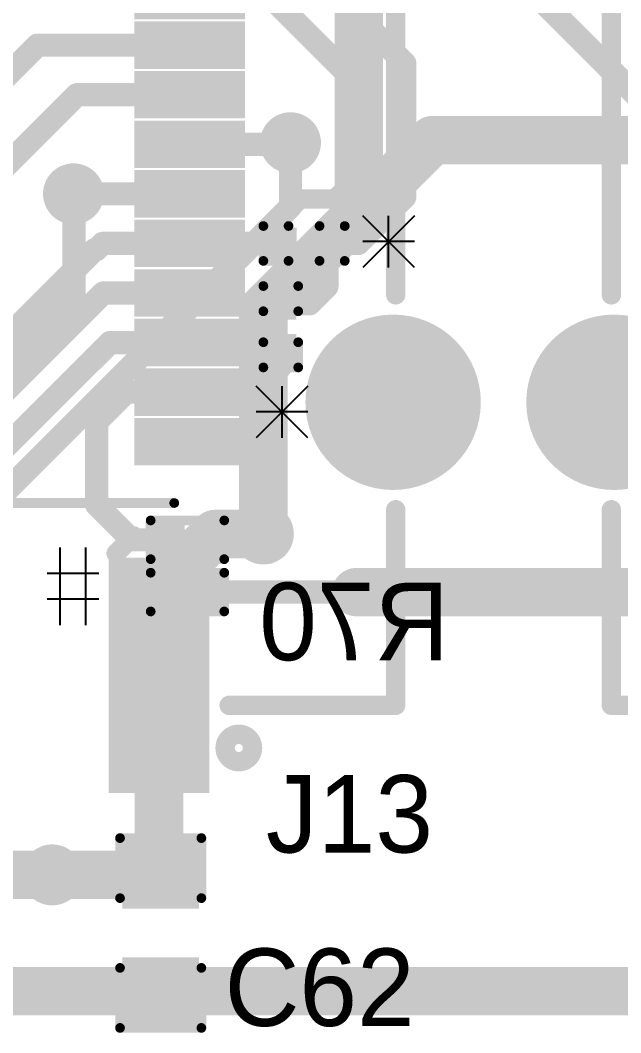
# Model space of a CAD drawing. Header units: millimetres. Extents: x 0.85 to 4.91, y 0.77 to 5.15.
# Drawn here: x 3.044 to 3.355, y 4.27 to 4.793 of the extents above; entities that cross this region are included whole.
import ezdxf

# ---------------------------------------------------------------- set-up
doc = ezdxf.new("R2010")
doc.units = ezdxf.units.MM
doc.header["$MEASUREMENT"] = 0
for name, color, linetype in [('BottomLayer', 5, 'Continuous'), ('BottomOverlay', 54, 'Continuous'), ('BottomPaste', 16, 'Continuous'), ('BottomSolder', 6, 'Continuous'), ('MultiLayer', 9, 'Continuous'), ('PadHoleLayer', 156, 'Continuous'), ('TopLayer', 1, 'Continuous'), ('TopOverlay', 2, 'Continuous'), ('TopPaste', 8, 'Continuous'), ('TopSolder', 216, 'Continuous'), ('ViaHoleLayer', 16, 'Continuous')]:
    doc.layers.add(name, color=color, linetype=linetype)

# ---------------------------------------------------------------- blocks, each defined once
blk = doc.blocks.new('87583_2010BLF_128')
at = {"layer": 'BottomSolder'}
blk.add_solid([(0.26266, -0.06647), (0.25466, -0.06647), (0.26266, -0.07447), (0.25466, -0.07447)], dxfattribs=at)
at = {"layer": 'PadHoleLayer', "const_width": 0.04528}
blk.add_lwpolyline([(0.23602, -0.07047, 1), (0.2813, -0.07047, 1)], format="xyb", close=True, dxfattribs=at)
at = {"layer": 'TopOverlay', "const_width": 0.01}
for points in [[(0.26, 0.086), (0.174, 0.086)], [(0.26, 0.086), (0.26, -0.015)], [(0.26, -0.12594), (0.26, -0.453)]]:
    blk.add_lwpolyline(points, dxfattribs=at)
at = {"layer": 'TopOverlay', "const_width": 0.005}
for points in [[(0.2575, 0.086, 1), (0.2625, 0.086, 1)], [(0.2575, 0.086, 1), (0.2625, 0.086, 1)], [(0.2575, -0.015, 1), (0.2625, -0.015, 1)], [(0.2575, -0.12594, 1), (0.2625, -0.12594, 1)]]:
    blk.add_lwpolyline(points, format="xyb", close=True, dxfattribs=at)
at = {"layer": 'TopSolder'}
blk.add_solid([(0.26266, -0.06647), (0.25466, -0.06647), (0.26266, -0.07447), (0.25466, -0.07447)], dxfattribs=at)
blk = doc.blocks.new('C__0603_129')
at = {"layer": 'TopLayer'}
for points in [[(-0.045, 0.0175), (-0.045, -0.0175), (-0.015, 0.0175), (-0.015, -0.0175)], [(0.015, 0.0175), (0.015, -0.0175), (0.045, 0.0175), (0.045, -0.0175)]]:
    blk.add_solid(points, dxfattribs=at)
at = {"layer": 'TopOverlay', "const_width": 0.005}
for points in [[(-0.049, -0.021), (-0.049, 0.021)], [(-0.018, 0.021), (-0.049, 0.021)], [(0.049, 0.021), (0.018, 0.021)], [(0.049, -0.021), (0.049, 0.021)], [(-0.018, -0.021), (-0.049, -0.021)], [(0.049, -0.021), (0.018, -0.021)]]:
    blk.add_lwpolyline(points, dxfattribs=at)
at = {"layer": 'TopOverlay', "const_width": 0.0025}
for points in [[(-0.05025, 0.021, 1), (-0.04775, 0.021, 1)], [(-0.05025, 0.021, 1), (-0.04775, 0.021, 1)], [(-0.01925, 0.021, 1), (-0.01675, 0.021, 1)], [(0.01675, 0.021, 1), (0.01925, 0.021, 1)], [(0.04775, 0.021, 1), (0.05025, 0.021, 1)], [(0.04775, 0.021, 1), (0.05025, 0.021, 1)], [(-0.05025, -0.021, 1), (-0.04775, -0.021, 1)], [(-0.05025, -0.021, 1), (-0.04775, -0.021, 1)], [(-0.01925, -0.021, 1), (-0.01675, -0.021, 1)], [(0.01675, -0.021, 1), (0.01925, -0.021, 1)], [(0.04775, -0.021, 1), (0.05025, -0.021, 1)], [(0.04775, -0.021, 1), (0.05025, -0.021, 1)]]:
    blk.add_lwpolyline(points, format="xyb", close=True, dxfattribs=at)
at = {"layer": 'TopPaste'}
for points in [[(-0.045, 0.0175), (-0.045, -0.0175), (-0.015, 0.0175), (-0.015, -0.0175)], [(0.015, 0.0175), (0.015, -0.0175), (0.045, 0.0175), (0.045, -0.0175)]]:
    blk.add_solid(points, dxfattribs=at)
at = {"layer": 'TopSolder'}
for points in [[(-0.04736, 0.01986), (-0.04736, -0.01986), (-0.01264, 0.01986), (-0.01264, -0.01986)], [(0.01264, 0.01986), (0.01264, -0.01986), (0.04736, 0.01986), (0.04736, -0.01986)]]:
    blk.add_solid(points, dxfattribs=at)
blk = doc.blocks.new('CAP_0201_B_131')
at = {"layer": 'BottomLayer'}
for points in [[(-0.01772, -0.00591), (-0.00591, -0.00591), (-0.01772, 0.00591), (-0.00591, 0.00591)], [(0.00591, -0.00591), (0.01772, -0.00591), (0.00591, 0.00591), (0.01772, 0.00591)]]:
    blk.add_solid(points, dxfattribs=at)
at = {"layer": 'BottomOverlay', "const_width": 0.005}
for points in [[(-0.021, 0.009), (-0.008, 0.009)], [(-0.021, 0.009), (-0.021, -0.009)], [(0.008, 0.009), (0.021, 0.009)], [(0.021, 0.009), (0.021, -0.009)], [(-0.021, -0.009), (-0.008, -0.009)], [(0.008, -0.009), (0.021, -0.009)]]:
    blk.add_lwpolyline(points, dxfattribs=at)
at = {"layer": 'BottomOverlay', "const_width": 0.0025}
for points in [[(-0.02225, 0.009, 1), (-0.01975, 0.009, 1)], [(-0.02225, 0.009, 1), (-0.01975, 0.009, 1)], [(-0.00925, 0.009, 1), (-0.00675, 0.009, 1)], [(0.00675, 0.009, 1), (0.00925, 0.009, 1)], [(0.01975, 0.009, 1), (0.02225, 0.009, 1)], [(0.01975, 0.009, 1), (0.02225, 0.009, 1)], [(-0.02225, -0.009, 1), (-0.01975, -0.009, 1)], [(-0.02225, -0.009, 1), (-0.01975, -0.009, 1)], [(-0.00925, -0.009, 1), (-0.00675, -0.009, 1)], [(0.00675, -0.009, 1), (0.00925, -0.009, 1)], [(0.01975, -0.009, 1), (0.02225, -0.009, 1)], [(0.01975, -0.009, 1), (0.02225, -0.009, 1)]]:
    blk.add_lwpolyline(points, format="xyb", close=True, dxfattribs=at)
at = {"layer": 'BottomPaste'}
for points in [[(-0.01772, -0.00591), (-0.00591, -0.00591), (-0.01772, 0.00591), (-0.00591, 0.00591)], [(0.00591, -0.00591), (0.01772, -0.00591), (0.00591, 0.00591), (0.01772, 0.00591)]]:
    blk.add_solid(points, dxfattribs=at)
at = {"layer": 'BottomSolder'}
for points in [[(-0.01988, -0.00807), (-0.00374, -0.00807), (-0.01988, 0.00807), (-0.00374, 0.00807)], [(0.00374, -0.00807), (0.01988, -0.00807), (0.00374, 0.00807), (0.01988, 0.00807)]]:
    blk.add_solid(points, dxfattribs=at)
blk = doc.blocks.new('SSOP_28_B_136')
at = {"layer": 'BottomLayer'}
for points in [[(-0.15354, 0.15807), (-0.10433, 0.15807), (-0.15354, 0.17461), (-0.10433, 0.17461)], [(0.10433, 0.15807), (0.15354, 0.15807), (0.10433, 0.17461), (0.15354, 0.17461)], [(-0.15354, 0.13248), (-0.10433, 0.13248), (-0.15354, 0.14902), (-0.10433, 0.14902)], [(0.10433, 0.13248), (0.15354, 0.13248), (0.10433, 0.14902), (0.15354, 0.14902)], [(-0.15354, 0.10689), (-0.10433, 0.10689), (-0.15354, 0.12343), (-0.10433, 0.12343)], [(0.10433, 0.10689), (0.15354, 0.10689), (0.10433, 0.12343), (0.15354, 0.12343)], [(-0.15354, 0.0813), (-0.10433, 0.0813), (-0.15354, 0.09783), (-0.10433, 0.09783)], [(0.10433, 0.0813), (0.15354, 0.0813), (0.10433, 0.09783), (0.15354, 0.09783)], [(-0.15354, 0.05571), (-0.10433, 0.05571), (-0.15354, 0.07224), (-0.10433, 0.07224)], [(0.10433, 0.05571), (0.15354, 0.05571), (0.10433, 0.07224), (0.15354, 0.07224)], [(-0.15354, 0.03012), (-0.10433, 0.03012), (-0.15354, 0.04665), (-0.10433, 0.04665)], [(0.10433, 0.03012), (0.15354, 0.03012), (0.10433, 0.04665), (0.15354, 0.04665)], [(-0.15354, 0.00453), (-0.10433, 0.00453), (-0.15354, 0.02106), (-0.10433, 0.02106)], [(0.10433, 0.00453), (0.15354, 0.00453), (0.10433, 0.02106), (0.15354, 0.02106)], [(-0.15354, -0.02106), (-0.10433, -0.02106), (-0.15354, -0.00453), (-0.10433, -0.00453)], [(0.10433, -0.02106), (0.15354, -0.02106), (0.10433, -0.00453), (0.15354, -0.00453)], [(-0.15354, -0.04665), (-0.10433, -0.04665), (-0.15354, -0.03012), (-0.10433, -0.03012)], [(0.10433, -0.04665), (0.15354, -0.04665), (0.10433, -0.03012), (0.15354, -0.03012)], [(-0.15354, -0.07224), (-0.10433, -0.07224), (-0.15354, -0.05571), (-0.10433, -0.05571)], [(0.10433, -0.07224), (0.15354, -0.07224), (0.10433, -0.05571), (0.15354, -0.05571)], [(-0.15354, -0.09783), (-0.10433, -0.09783), (-0.15354, -0.0813), (-0.10433, -0.0813)], [(0.10433, -0.09783), (0.15354, -0.09783), (0.10433, -0.0813), (0.15354, -0.0813)], [(-0.15354, -0.12343), (-0.10433, -0.12343), (-0.15354, -0.10689), (-0.10433, -0.10689)], [(0.10433, -0.12343), (0.15354, -0.12343), (0.10433, -0.10689), (0.15354, -0.10689)], [(-0.15354, -0.14902), (-0.10433, -0.14902), (-0.15354, -0.13248), (-0.10433, -0.13248)], [(0.10433, -0.14902), (0.15354, -0.14902), (0.10433, -0.13248), (0.15354, -0.13248)], [(-0.15354, -0.17461), (-0.10433, -0.17461), (-0.15354, -0.15807), (-0.10433, -0.15807)], [(0.10433, -0.17461), (0.15354, -0.17461), (0.10433, -0.15807), (0.15354, -0.15807)]]:
    blk.add_solid(points, dxfattribs=at)
at = {"layer": 'BottomOverlay', "const_width": 0.005}
for points in [[(0.12, 0.198), (-0.121, 0.198)], [(0.12, -0.198), (-0.121, -0.198)]]:
    blk.add_lwpolyline(points, dxfattribs=at)
at = {"layer": 'BottomOverlay'}
for points, const_width in [([(-0.12225, 0.198, 1), (-0.11975, 0.198, 1)], 0.0025), ([(0.11875, 0.198, 1), (0.12125, 0.198, 1)], 0.0025), ([(-0.147, -0.188, 1), (-0.151, -0.188, 1)], 0.01), ([(-0.1535, -0.188, 1), (-0.1485, -0.188, 1)], 0.005), ([(-0.1495, -0.188, 1), (-0.1445, -0.188, 1)], 0.005), ([(-0.12225, -0.198, 1), (-0.11975, -0.198, 1)], 0.0025), ([(0.11875, -0.198, 1), (0.12125, -0.198, 1)], 0.0025)]:
    blk.add_lwpolyline(points, format="xyb", close=True, dxfattribs=dict(at, const_width=const_width))
at = {"layer": 'BottomPaste'}
for points in [[(-0.15354, 0.15807), (-0.10433, 0.15807), (-0.15354, 0.17461), (-0.10433, 0.17461)], [(0.10433, 0.15807), (0.15354, 0.15807), (0.10433, 0.17461), (0.15354, 0.17461)], [(-0.15354, 0.13248), (-0.10433, 0.13248), (-0.15354, 0.14902), (-0.10433, 0.14902)], [(0.10433, 0.13248), (0.15354, 0.13248), (0.10433, 0.14902), (0.15354, 0.14902)], [(-0.15354, 0.10689), (-0.10433, 0.10689), (-0.15354, 0.12343), (-0.10433, 0.12343)], [(0.10433, 0.10689), (0.15354, 0.10689), (0.10433, 0.12343), (0.15354, 0.12343)], [(-0.15354, 0.0813), (-0.10433, 0.0813), (-0.15354, 0.09783), (-0.10433, 0.09783)], [(0.10433, 0.0813), (0.15354, 0.0813), (0.10433, 0.09783), (0.15354, 0.09783)], [(-0.15354, 0.05571), (-0.10433, 0.05571), (-0.15354, 0.07224), (-0.10433, 0.07224)], [(0.10433, 0.05571), (0.15354, 0.05571), (0.10433, 0.07224), (0.15354, 0.07224)], [(-0.15354, 0.03012), (-0.10433, 0.03012), (-0.15354, 0.04665), (-0.10433, 0.04665)], [(0.10433, 0.03012), (0.15354, 0.03012), (0.10433, 0.04665), (0.15354, 0.04665)], [(-0.15354, 0.00453), (-0.10433, 0.00453), (-0.15354, 0.02106), (-0.10433, 0.02106)], [(0.10433, 0.00453), (0.15354, 0.00453), (0.10433, 0.02106), (0.15354, 0.02106)], [(-0.15354, -0.02106), (-0.10433, -0.02106), (-0.15354, -0.00453), (-0.10433, -0.00453)], [(0.10433, -0.02106), (0.15354, -0.02106), (0.10433, -0.00453), (0.15354, -0.00453)], [(-0.15354, -0.04665), (-0.10433, -0.04665), (-0.15354, -0.03012), (-0.10433, -0.03012)], [(0.10433, -0.04665), (0.15354, -0.04665), (0.10433, -0.03012), (0.15354, -0.03012)], [(-0.15354, -0.07224), (-0.10433, -0.07224), (-0.15354, -0.05571), (-0.10433, -0.05571)], [(0.10433, -0.07224), (0.15354, -0.07224), (0.10433, -0.05571), (0.15354, -0.05571)], [(-0.15354, -0.09783), (-0.10433, -0.09783), (-0.15354, -0.0813), (-0.10433, -0.0813)], [(0.10433, -0.09783), (0.15354, -0.09783), (0.10433, -0.0813), (0.15354, -0.0813)], [(-0.15354, -0.12343), (-0.10433, -0.12343), (-0.15354, -0.10689), (-0.10433, -0.10689)], [(0.10433, -0.12343), (0.15354, -0.12343), (0.10433, -0.10689), (0.15354, -0.10689)], [(-0.15354, -0.14902), (-0.10433, -0.14902), (-0.15354, -0.13248), (-0.10433, -0.13248)], [(0.10433, -0.14902), (0.15354, -0.14902), (0.10433, -0.13248), (0.15354, -0.13248)], [(-0.15354, -0.17461), (-0.10433, -0.17461), (-0.15354, -0.15807), (-0.10433, -0.15807)], [(0.10433, -0.17461), (0.15354, -0.17461), (0.10433, -0.15807), (0.15354, -0.15807)]]:
    blk.add_solid(points, dxfattribs=at)
at = {"layer": 'BottomSolder'}
for points in [[(-0.15754, 0.15407), (-0.10033, 0.15407), (-0.15754, 0.17861), (-0.10033, 0.17861)], [(0.10033, 0.15407), (0.15754, 0.15407), (0.10033, 0.17861), (0.15754, 0.17861)], [(-0.15754, 0.12848), (-0.10033, 0.12848), (-0.15754, 0.15302), (-0.10033, 0.15302)], [(0.10033, 0.12848), (0.15754, 0.12848), (0.10033, 0.15302), (0.15754, 0.15302)], [(-0.15754, 0.10289), (-0.10033, 0.10289), (-0.15754, 0.12743), (-0.10033, 0.12743)], [(0.10033, 0.10289), (0.15754, 0.10289), (0.10033, 0.12743), (0.15754, 0.12743)], [(-0.15754, 0.0773), (-0.10033, 0.0773), (-0.15754, 0.10183), (-0.10033, 0.10183)], [(0.10033, 0.0773), (0.15754, 0.0773), (0.10033, 0.10183), (0.15754, 0.10183)], [(-0.15754, 0.05171), (-0.10033, 0.05171), (-0.15754, 0.07624), (-0.10033, 0.07624)], [(0.10033, 0.05171), (0.15754, 0.05171), (0.10033, 0.07624), (0.15754, 0.07624)], [(-0.15754, 0.02612), (-0.10033, 0.02612), (-0.15754, 0.05065), (-0.10033, 0.05065)], [(0.10033, 0.02612), (0.15754, 0.02612), (0.10033, 0.05065), (0.15754, 0.05065)], [(-0.15754, 0.00053), (-0.10033, 0.00053), (-0.15754, 0.02506), (-0.10033, 0.02506)], [(0.10033, 0.00053), (0.15754, 0.00053), (0.10033, 0.02506), (0.15754, 0.02506)], [(-0.15754, -0.02506), (-0.10033, -0.02506), (-0.15754, -0.00053), (-0.10033, -0.00053)], [(0.10033, -0.02506), (0.15754, -0.02506), (0.10033, -0.00053), (0.15754, -0.00053)], [(-0.15754, -0.05065), (-0.10033, -0.05065), (-0.15754, -0.02612), (-0.10033, -0.02612)], [(0.10033, -0.05065), (0.15754, -0.05065), (0.10033, -0.02612), (0.15754, -0.02612)], [(-0.15754, -0.07624), (-0.10033, -0.07624), (-0.15754, -0.05171), (-0.10033, -0.05171)], [(0.10033, -0.07624), (0.15754, -0.07624), (0.10033, -0.05171), (0.15754, -0.05171)], [(-0.15754, -0.10183), (-0.10033, -0.10183), (-0.15754, -0.0773), (-0.10033, -0.0773)], [(0.10033, -0.10183), (0.15754, -0.10183), (0.10033, -0.0773), (0.15754, -0.0773)], [(-0.15754, -0.12743), (-0.10033, -0.12743), (-0.15754, -0.10289), (-0.10033, -0.10289)], [(0.10033, -0.12743), (0.15754, -0.12743), (0.10033, -0.10289), (0.15754, -0.10289)], [(-0.15754, -0.15302), (-0.10033, -0.15302), (-0.15754, -0.12848), (-0.10033, -0.12848)], [(0.10033, -0.15302), (0.15754, -0.15302), (0.10033, -0.12848), (0.15754, -0.12848)], [(-0.15754, -0.17861), (-0.10033, -0.17861), (-0.15754, -0.15407), (-0.10033, -0.15407)], [(0.10033, -0.17861), (0.15754, -0.17861), (0.10033, -0.15407), (0.15754, -0.15407)]]:
    blk.add_solid(points, dxfattribs=at)
blk = doc.blocks.new('R___0201_B_162')
at = {"layer": 'BottomLayer'}
for points in [[(-0.01614, -0.00728), (-0.00551, -0.00728), (-0.01614, 0.00728), (-0.00551, 0.00728)], [(0.00551, -0.00728), (0.01614, -0.00728), (0.00551, 0.00728), (0.01614, 0.00728)]]:
    blk.add_solid(points, dxfattribs=at)
at = {"layer": 'BottomOverlay', "const_width": 0.005}
for points in [[(0.019, 0.01), (-0.019, 0.01)], [(-0.019, 0.01), (-0.019, -0.01)], [(0.019, 0.01), (0.019, -0.01)], [(0.019, -0.01), (-0.019, -0.01)]]:
    blk.add_lwpolyline(points, dxfattribs=at)
at = {"layer": 'BottomOverlay', "const_width": 0.0025}
for points in [[(-0.02025, 0.01, 1), (-0.01775, 0.01, 1)], [(-0.02025, 0.01, 1), (-0.01775, 0.01, 1)], [(0.01775, 0.01, 1), (0.02025, 0.01, 1)], [(0.01775, 0.01, 1), (0.02025, 0.01, 1)], [(-0.02025, -0.01, 1), (-0.01775, -0.01, 1)], [(-0.02025, -0.01, 1), (-0.01775, -0.01, 1)], [(0.01775, -0.01, 1), (0.02025, -0.01, 1)], [(0.01775, -0.01, 1), (0.02025, -0.01, 1)]]:
    blk.add_lwpolyline(points, format="xyb", close=True, dxfattribs=at)
at = {"layer": 'BottomPaste'}
for points in [[(-0.01614, -0.00728), (-0.00551, -0.00728), (-0.01614, 0.00728), (-0.00551, 0.00728)], [(0.00551, -0.00728), (0.01614, -0.00728), (0.00551, 0.00728), (0.01614, 0.00728)]]:
    blk.add_solid(points, dxfattribs=at)
at = {"layer": 'BottomSolder'}
for points in [[(-0.02014, -0.01128), (-0.00151, -0.01128), (-0.02014, 0.01128), (-0.00151, 0.01128)], [(0.00151, -0.01128), (0.02014, -0.01128), (0.00151, 0.01128), (0.02014, 0.01128)]]:
    blk.add_solid(points, dxfattribs=at)
blk = doc.blocks.new('R___0201_B_163')
at = {"layer": 'BottomLayer'}
for points in [[(-0.01614, -0.00728), (-0.00551, -0.00728), (-0.01614, 0.00728), (-0.00551, 0.00728)], [(0.00551, -0.00728), (0.01614, -0.00728), (0.00551, 0.00728), (0.01614, 0.00728)]]:
    blk.add_solid(points, dxfattribs=at)
at = {"layer": 'BottomOverlay', "const_width": 0.005}
for points in [[(0.019, 0.01), (-0.019, 0.01)], [(-0.019, 0.01), (-0.019, -0.01)], [(0.019, 0.01), (0.019, -0.01)], [(0.019, -0.01), (-0.019, -0.01)]]:
    blk.add_lwpolyline(points, dxfattribs=at)
at = {"layer": 'BottomOverlay', "const_width": 0.0025}
for points in [[(-0.02025, 0.01, 1), (-0.01775, 0.01, 1)], [(-0.02025, 0.01, 1), (-0.01775, 0.01, 1)], [(0.01775, 0.01, 1), (0.02025, 0.01, 1)], [(0.01775, 0.01, 1), (0.02025, 0.01, 1)], [(-0.02025, -0.01, 1), (-0.01775, -0.01, 1)], [(-0.02025, -0.01, 1), (-0.01775, -0.01, 1)], [(0.01775, -0.01, 1), (0.02025, -0.01, 1)], [(0.01775, -0.01, 1), (0.02025, -0.01, 1)]]:
    blk.add_lwpolyline(points, format="xyb", close=True, dxfattribs=at)
at = {"layer": 'BottomPaste'}
for points in [[(-0.01614, -0.00728), (-0.00551, -0.00728), (-0.01614, 0.00728), (-0.00551, 0.00728)], [(0.00551, -0.00728), (0.01614, -0.00728), (0.00551, 0.00728), (0.01614, 0.00728)]]:
    blk.add_solid(points, dxfattribs=at)
at = {"layer": 'BottomSolder'}
for points in [[(-0.02014, -0.01128), (-0.00151, -0.01128), (-0.02014, 0.01128), (-0.00151, 0.01128)], [(0.00151, -0.01128), (0.02014, -0.01128), (0.00151, 0.01128), (0.02014, 0.01128)]]:
    blk.add_solid(points, dxfattribs=at)
blk = doc.blocks.new('87583_2010BLF_204')
at = {"layer": 'BottomSolder'}
blk.add_solid([(-0.26266, -0.07447), (-0.25466, -0.07447), (-0.26266, -0.06647), (-0.25466, -0.06647)], dxfattribs=at)
at = {"layer": 'PadHoleLayer', "const_width": 0.04528}
blk.add_lwpolyline([(-0.2813, -0.07047, 1), (-0.23602, -0.07047, 1)], format="xyb", close=True, dxfattribs=at)
at = {"layer": 'TopLayer'}
blk.add_solid([(-0.15984, 0.01378), (-0.11575, 0.01378), (-0.15984, 0.12717), (-0.11575, 0.12717)], dxfattribs=at)
at = {"layer": 'TopOverlay'}
for points, const_width in [([(-0.17193, 0.108, 1), (-0.18607, 0.108, 1)], 0.01), ([(-0.18857, 0.108, 1), (-0.18357, 0.108, 1)], 0.005), ([(-0.17443, 0.108, 1), (-0.16943, 0.108, 1)], 0.005), ([(-0.2625, 0.086, 1), (-0.2575, 0.086, 1)], 0.005), ([(-0.2625, 0.086, 1), (-0.2575, 0.086, 1)], 0.005), ([(-0.1765, 0.086, 1), (-0.1715, 0.086, 1)], 0.005), ([(-0.2625, -0.015, 1), (-0.2575, -0.015, 1)], 0.005), ([(-0.2625, -0.12594, 1), (-0.2575, -0.12594, 1)], 0.005)]:
    blk.add_lwpolyline(points, format="xyb", close=True, dxfattribs=dict(at, const_width=const_width))
at = {"layer": 'TopOverlay', "const_width": 0.01}
for points in [[(-0.174, 0.086), (-0.26, 0.086)], [(-0.26, 0.086), (-0.26, -0.015)], [(-0.26, -0.12594), (-0.26, -0.453)]]:
    blk.add_lwpolyline(points, dxfattribs=at)
at = {"layer": 'TopPaste'}
blk.add_solid([(-0.15984, 0.01378), (-0.11575, 0.01378), (-0.15984, 0.12717), (-0.11575, 0.12717)], dxfattribs=at)
at = {"layer": 'TopSolder'}
for points in [[(-0.16384, 0.00978), (-0.11175, 0.00978), (-0.16384, 0.13117), (-0.11175, 0.13117)], [(-0.26266, -0.07447), (-0.25466, -0.07447), (-0.26266, -0.06647), (-0.25466, -0.06647)]]:
    blk.add_solid(points, dxfattribs=at)
blk = doc.blocks.new('CAP_0201_B_229')
at = {"layer": 'BottomLayer'}
for points in [[(-0.01772, -0.00591), (-0.00591, -0.00591), (-0.01772, 0.00591), (-0.00591, 0.00591)], [(0.00591, -0.00591), (0.01772, -0.00591), (0.00591, 0.00591), (0.01772, 0.00591)]]:
    blk.add_solid(points, dxfattribs=at)
at = {"layer": 'BottomOverlay', "const_width": 0.005}
for points in [[(-0.021, -0.009), (-0.021, 0.009)], [(-0.021, 0.009), (-0.008, 0.009)], [(0.008, 0.009), (0.021, 0.009)], [(0.021, -0.009), (0.021, 0.009)], [(-0.021, -0.009), (-0.008, -0.009)], [(0.008, -0.009), (0.021, -0.009)]]:
    blk.add_lwpolyline(points, dxfattribs=at)
at = {"layer": 'BottomOverlay', "const_width": 0.0025}
for points in [[(-0.02225, 0.009, 1), (-0.01975, 0.009, 1)], [(-0.02225, 0.009, 1), (-0.01975, 0.009, 1)], [(-0.00925, 0.009, 1), (-0.00675, 0.009, 1)], [(0.00675, 0.009, 1), (0.00925, 0.009, 1)], [(0.01975, 0.009, 1), (0.02225, 0.009, 1)], [(0.01975, 0.009, 1), (0.02225, 0.009, 1)], [(-0.02225, -0.009, 1), (-0.01975, -0.009, 1)], [(-0.02225, -0.009, 1), (-0.01975, -0.009, 1)], [(-0.00925, -0.009, 1), (-0.00675, -0.009, 1)], [(0.00675, -0.009, 1), (0.00925, -0.009, 1)], [(0.01975, -0.009, 1), (0.02225, -0.009, 1)], [(0.01975, -0.009, 1), (0.02225, -0.009, 1)]]:
    blk.add_lwpolyline(points, format="xyb", close=True, dxfattribs=at)
at = {"layer": 'BottomPaste'}
for points in [[(-0.01772, -0.00591), (-0.00591, -0.00591), (-0.01772, 0.00591), (-0.00591, 0.00591)], [(0.00591, -0.00591), (0.01772, -0.00591), (0.00591, 0.00591), (0.01772, 0.00591)]]:
    blk.add_solid(points, dxfattribs=at)
at = {"layer": 'BottomSolder'}
for points in [[(-0.01988, -0.00807), (-0.00374, -0.00807), (-0.01988, 0.00807), (-0.00374, 0.00807)], [(0.00374, -0.00807), (0.01988, -0.00807), (0.00374, 0.00807), (0.01988, 0.00807)]]:
    blk.add_solid(points, dxfattribs=at)

msp = doc.modelspace()

# ---------------------------------------------------------------- linework, layer by layer
at = {"layer": 'BottomLayer'}
for points, const_width in [([(3.28543, 4.83157), (3.472, 4.645)], 0.012), ([(3.20183, 4.81217), (3.243, 4.771)], 0.012), ([(3.17302, 4.80598), (3.217, 4.762)], 0.012), ([(2.926, 4.653), (3.05339, 4.78039)], 0.012), ([(3.05339, 4.78039), (3.13194, 4.78039)], 0.012), ([(3.243, 4.702), (3.243, 4.771)], 0.012), ([(3.217, 4.722), (3.217, 4.762)], 0.012), ([(2.969, 4.65), (3.0738, 4.7548)], 0.012), ([(3.0738, 4.7548), (3.13194, 4.7548)], 0.012), ([(3.13194, 4.7292), (3.1832, 4.7292)], 0.012), ([(3.1832, 4.7292), (3.184, 4.73)], 0.012), ([(3.217, 4.711), (3.217, 4.722)], 0.01), ([(3.207, 4.701), (3.217, 4.711)], 0.01), ([(3.072, 4.70361), (3.13194, 4.70361)], 0.012), ([(3.17919, 4.69119), (3.189, 4.701)], 0.01), ([(3.189, 4.701), (3.207, 4.701)], 0.01), ([(3.219, 4.678), (3.243, 4.702)], 0.012), ([(3.17919, 4.678), (3.17919, 4.69119)], 0.01), ([(3.08391, 4.67487), (3.08707, 4.67802)], 0.012), ([(3.08707, 4.67802), (3.13194, 4.67802)], 0.012), ([(3.13194, 4.67802), (3.17817, 4.67802)], 0.012), ([(3.20281, 4.678), (3.219, 4.678)], 0.012), ([(3.20281, 4.65581), (3.20281, 4.678)], 0.012), ([(3.00938, 4.60125), (3.083, 4.67487)], 0.012), ([(3.083, 4.67487), (3.08391, 4.67487)], 0.012), ([(2.97, 4.535), (3.08743, 4.65243)], 0.012), ([(3.08743, 4.65243), (3.13194, 4.65243)], 0.012), ([(3.19381, 4.64681), (3.20281, 4.65581)], 0.012), ([(3.179, 4.64681), (3.19381, 4.64681)], 0.012), ([(2.977, 4.513), (3.09084, 4.62684)], 0.012), ([(3.09084, 4.62684), (3.13194, 4.62684)], 0.012), ([(3.17872, 4.62291), (3.179, 4.62319)], 0.012), ([(3.17872, 4.61422), (3.17872, 4.62291)], 0.012), ([(3.16575, 4.60125), (3.17872, 4.61422)], 0.012), ([(3.084, 4.586), (3.09925, 4.60125)], 0.012), ([(3.09925, 4.60125), (3.13194, 4.60125)], 0.012), ([(3.13194, 4.60125), (3.16575, 4.60125)], 0.012), ([(3.084, 4.543), (3.084, 4.586)], 0.012), ([(3.084, 4.543), (3.102, 4.525)], 0.012), ([(3.102, 4.525), (3.12, 4.525)], 0.012), ([(3.12, 4.498), (3.12, 4.525)], 0.012), ([(3.14165, 4.525), (3.17, 4.525)], 0.012), ([(3.218, 4.498), (3.438, 4.498)], 0.025), ([(3.14165, 4.498), (3.218, 4.498)], 0.012), ([(2.445, 4.352), (3.061, 4.352)], 0.025)]:
    msp.add_lwpolyline(points, dxfattribs=dict(at, const_width=const_width))
for points, const_width in [([(3.05039, 4.78039, 1), (3.05639, 4.78039, 1)], 0.006), ([(3.05039, 4.78039, 1), (3.05639, 4.78039, 1)], 0.006), ([(3.12894, 4.78039, 1), (3.13494, 4.78039, 1)], 0.006), ([(3.24, 4.771, 1), (3.246, 4.771, 1)], 0.006), ([(3.24, 4.771, 1), (3.246, 4.771, 1)], 0.006), ([(3.214, 4.762, 1), (3.22, 4.762, 1)], 0.006), ([(3.214, 4.762, 1), (3.22, 4.762, 1)], 0.006), ([(3.0708, 4.7548, 1), (3.0768, 4.7548, 1)], 0.006), ([(3.0708, 4.7548, 1), (3.0768, 4.7548, 1)], 0.006), ([(3.12894, 4.7548, 1), (3.13494, 4.7548, 1)], 0.006), ([(3.17613, 4.73, 1), (3.19187, 4.73, 1)], 0.01575), ([(3.12894, 4.7292, 1), (3.13494, 4.7292, 1)], 0.006), ([(3.1802, 4.7292, 1), (3.1862, 4.7292, 1)], 0.006), ([(3.1802, 4.7292, 1), (3.1862, 4.7292, 1)], 0.006), ([(3.181, 4.73, 1), (3.187, 4.73, 1)], 0.006), ([(3.214, 4.722, 1), (3.22, 4.722, 1)], 0.006), ([(3.2145, 4.722, 1), (3.2195, 4.722, 1)], 0.005), ([(3.06413, 4.70361, 1), (3.07987, 4.70361, 1)], 0.01575), ([(3.2145, 4.711, 1), (3.2195, 4.711, 1)], 0.005), ([(3.2145, 4.711, 1), (3.2195, 4.711, 1)], 0.005), ([(3.069, 4.70361, 1), (3.075, 4.70361, 1)], 0.006), ([(3.12894, 4.70361, 1), (3.13494, 4.70361, 1)], 0.006), ([(3.1865, 4.701, 1), (3.1915, 4.701, 1)], 0.005), ([(3.1865, 4.701, 1), (3.1915, 4.701, 1)], 0.005), ([(3.2045, 4.701, 1), (3.2095, 4.701, 1)], 0.005), ([(3.2045, 4.701, 1), (3.2095, 4.701, 1)], 0.005), ([(3.24, 4.702, 1), (3.246, 4.702, 1)], 0.006), ([(3.24, 4.702, 1), (3.246, 4.702, 1)], 0.006), ([(3.17669, 4.69119, 1), (3.18169, 4.69119, 1)], 0.005), ([(3.17669, 4.69119, 1), (3.18169, 4.69119, 1)], 0.005), ([(3.08407, 4.67802, 1), (3.09007, 4.67802, 1)], 0.006), ([(3.08407, 4.67802, 1), (3.09007, 4.67802, 1)], 0.006), ([(3.12894, 4.67802, 1), (3.13494, 4.67802, 1)], 0.006), ([(3.12894, 4.67802, 1), (3.13494, 4.67802, 1)], 0.006), ([(3.17517, 4.67802, 1), (3.18117, 4.67802, 1)], 0.006), ([(3.19981, 4.678, 1), (3.20581, 4.678, 1)], 0.006), ([(3.19981, 4.678, 1), (3.20581, 4.678, 1)], 0.006), ([(3.216, 4.678, 1), (3.222, 4.678, 1)], 0.006), ([(3.216, 4.678, 1), (3.222, 4.678, 1)], 0.006), ([(3.08, 4.67487, 1), (3.086, 4.67487, 1)], 0.006), ([(3.08, 4.67487, 1), (3.086, 4.67487, 1)], 0.006), ([(3.08091, 4.67487, 1), (3.08691, 4.67487, 1)], 0.006), ([(3.08091, 4.67487, 1), (3.08691, 4.67487, 1)], 0.006), ([(3.17669, 4.678, 1), (3.18169, 4.678, 1)], 0.005), ([(3.08443, 4.65243, 1), (3.09043, 4.65243, 1)], 0.006), ([(3.08443, 4.65243, 1), (3.09043, 4.65243, 1)], 0.006), ([(3.12894, 4.65243, 1), (3.13494, 4.65243, 1)], 0.006), ([(3.19981, 4.65581, 1), (3.20581, 4.65581, 1)], 0.006), ([(3.19981, 4.65581, 1), (3.20581, 4.65581, 1)], 0.006), ([(3.176, 4.64681, 1), (3.182, 4.64681, 1)], 0.006), ([(3.19081, 4.64681, 1), (3.19681, 4.64681, 1)], 0.006), ([(3.19081, 4.64681, 1), (3.19681, 4.64681, 1)], 0.006), ([(3.08784, 4.62684, 1), (3.09384, 4.62684, 1)], 0.006), ([(3.08784, 4.62684, 1), (3.09384, 4.62684, 1)], 0.006), ([(3.12894, 4.62684, 1), (3.13494, 4.62684, 1)], 0.006), ([(3.17572, 4.62291, 1), (3.18172, 4.62291, 1)], 0.006), ([(3.17572, 4.62291, 1), (3.18172, 4.62291, 1)], 0.006), ([(3.176, 4.62319, 1), (3.182, 4.62319, 1)], 0.006), ([(3.17572, 4.61422, 1), (3.18172, 4.61422, 1)], 0.006), ([(3.17572, 4.61422, 1), (3.18172, 4.61422, 1)], 0.006), ([(3.09625, 4.60125, 1), (3.10225, 4.60125, 1)], 0.006), ([(3.09625, 4.60125, 1), (3.10225, 4.60125, 1)], 0.006), ([(3.12894, 4.60125, 1), (3.13494, 4.60125, 1)], 0.006), ([(3.12894, 4.60125, 1), (3.13494, 4.60125, 1)], 0.006), ([(3.16275, 4.60125, 1), (3.16875, 4.60125, 1)], 0.006), ([(3.16275, 4.60125, 1), (3.16875, 4.60125, 1)], 0.006), ([(3.081, 4.586, 1), (3.087, 4.586, 1)], 0.006), ([(3.081, 4.586, 1), (3.087, 4.586, 1)], 0.006), ([(3.081, 4.543, 1), (3.087, 4.543, 1)], 0.006), ([(3.081, 4.543, 1), (3.087, 4.543, 1)], 0.006), ([(3.16213, 4.528, 1), (3.17787, 4.528, 1)], 0.01575), ([(3.099, 4.525, 1), (3.105, 4.525, 1)], 0.006), ([(3.099, 4.525, 1), (3.105, 4.525, 1)], 0.006), ([(3.117, 4.525, 1), (3.123, 4.525, 1)], 0.006), ([(3.117, 4.525, 1), (3.123, 4.525, 1)], 0.006), ([(3.13865, 4.525, 1), (3.14465, 4.525, 1)], 0.006), ([(3.167, 4.525, 1), (3.173, 4.525, 1)], 0.006), ([(3.21175, 4.498, 1), (3.22425, 4.498, 1)], 0.0125), ([(3.117, 4.498, 1), (3.123, 4.498, 1)], 0.006), ([(3.13865, 4.498, 1), (3.14465, 4.498, 1)], 0.006), ([(3.215, 4.498, 1), (3.221, 4.498, 1)], 0.006), ([(3.05313, 4.352, 1), (3.06887, 4.352, 1)], 0.01575), ([(3.05475, 4.352, 1), (3.06725, 4.352, 1)], 0.0125)]:
    msp.add_lwpolyline(points, format="xyb", close=True, dxfattribs=dict(at, const_width=const_width))
at = {"layer": 'BottomOverlay'}
for p, q in [((3.248, 4.69232), (3.22134, 4.66566)), ((3.248, 4.66566), (3.22134, 4.69232)), ((3.23467, 4.66566), (3.23467, 4.69232)), ((3.248, 4.67899), (3.22134, 4.67899)), ((3.193, 4.60432), (3.16634, 4.57766)), ((3.193, 4.57766), (3.16634, 4.60432)), ((3.17967, 4.57766), (3.17967, 4.60432)), ((3.193, 4.59099), (3.16634, 4.59099)), ((3.06501, 4.52099), (3.06501, 4.481)), ((3.07834, 4.481), (3.07834, 4.52099)), ((3.06501, 4.50766), (3.05834, 4.50766)), ((3.085, 4.50766), (3.06501, 4.50766)), ((3.085, 4.49433), (3.05834, 4.49433))]:
    msp.add_line(p, q, dxfattribs=at)
at = {"layer": 'BottomOverlay', "const_width": 0.01}
msp.add_lwpolyline([(3.094, 4.518), (3.103, 4.527)], dxfattribs=at)
at = {"layer": 'BottomOverlay', "const_width": 0.005}
for points in [[(3.1005, 4.527, 1), (3.1055, 4.527, 1)], [(3.0915, 4.518, 1), (3.0965, 4.518, 1)]]:
    msp.add_lwpolyline(points, format="xyb", close=True, dxfattribs=at)
at = {"layer": 'MultiLayer', "const_width": 0.01575}
for points in [[(3.17613, 4.73, 1), (3.19187, 4.73, 1)], [(3.06413, 4.70361, 1), (3.07987, 4.70361, 1)], [(3.16213, 4.528, 1), (3.17787, 4.528, 1)], [(3.05313, 4.352, 1), (3.06887, 4.352, 1)]]:
    msp.add_lwpolyline(points, format="xyb", close=True, dxfattribs=at)
at = {"layer": 'TopLayer'}
for points, const_width in [([(3.21925, 4.69325), (3.21925, 4.82675)], 0.025), ([(3.21925, 4.69325), (3.25737, 4.73137)], 0.025), ([(3.25737, 4.73137), (3.83937, 4.73137)], 0.025), ([(3.184, 4.697), (3.184, 4.73)], 0.012), ([(3.07231, 4.65231), (3.07231, 4.70331)], 0.012), ([(3.17, 4.644), (3.21925, 4.69325)], 0.025), ([(3.0177, 4.5307), (3.184, 4.697)], 0.012), ([(2.93896, 4.51896), (3.07231, 4.65231)], 0.012), ([(3.17, 4.528), (3.17, 4.644)], 0.025), ([(3.11613, 4.49913), (3.145, 4.528)], 0.025), ([(3.145, 4.528), (3.17, 4.528)], 0.025), ([(3.11613, 4.45506), (3.11613, 4.49913)], 0.025), ([(3.11613, 4.35287), (3.11613, 4.45506)], 0.025), ([(3.11613, 4.35287), (3.117, 4.352)], 0.025), ([(3.061, 4.352), (3.117, 4.352)], 0.025), ([(2.932, 4.292), (3.117, 4.292)], 0.025), ([(3.117, 4.292), (3.402, 4.292)], 0.025)]:
    msp.add_lwpolyline(points, dxfattribs=dict(at, const_width=const_width))
for points, const_width in [([(3.17613, 4.73, 1), (3.19187, 4.73, 1)], 0.01575), ([(3.25112, 4.73137, 1), (3.26362, 4.73137, 1)], 0.0125), ([(3.25112, 4.73137, 1), (3.26362, 4.73137, 1)], 0.0125), ([(3.181, 4.73, 1), (3.187, 4.73, 1)], 0.006), ([(3.06413, 4.70361, 1), (3.07987, 4.70361, 1)], 0.01575), ([(3.06931, 4.70331, 1), (3.07531, 4.70331, 1)], 0.006), ([(3.213, 4.69325, 1), (3.2255, 4.69325, 1)], 0.0125), ([(3.213, 4.69325, 1), (3.2255, 4.69325, 1)], 0.0125), ([(3.213, 4.69325, 1), (3.2255, 4.69325, 1)], 0.0125), ([(3.181, 4.697, 1), (3.187, 4.697, 1)], 0.006), ([(3.181, 4.697, 1), (3.187, 4.697, 1)], 0.006), ([(3.06931, 4.65231, 1), (3.07531, 4.65231, 1)], 0.006), ([(3.06931, 4.65231, 1), (3.07531, 4.65231, 1)], 0.006), ([(3.16375, 4.644, 1), (3.17625, 4.644, 1)], 0.0125), ([(3.16375, 4.644, 1), (3.17625, 4.644, 1)], 0.0125), ([(3.16213, 4.528, 1), (3.17787, 4.528, 1)], 0.01575), ([(3.13875, 4.528, 1), (3.15125, 4.528, 1)], 0.0125), ([(3.13875, 4.528, 1), (3.15125, 4.528, 1)], 0.0125), ([(3.16375, 4.528, 1), (3.17625, 4.528, 1)], 0.0125), ([(3.16375, 4.528, 1), (3.17625, 4.528, 1)], 0.0125), ([(3.10988, 4.49913, 1), (3.12238, 4.49913, 1)], 0.0125), ([(3.10988, 4.49913, 1), (3.12238, 4.49913, 1)], 0.0125), ([(3.10988, 4.45506, 1), (3.12238, 4.45506, 1)], 0.0125), ([(3.10988, 4.45506, 1), (3.12238, 4.45506, 1)], 0.0125), ([(3.05313, 4.352, 1), (3.06887, 4.352, 1)], 0.01575), ([(3.10988, 4.35287, 1), (3.12238, 4.35287, 1)], 0.0125), ([(3.10988, 4.35287, 1), (3.12238, 4.35287, 1)], 0.0125), ([(3.05475, 4.352, 1), (3.06725, 4.352, 1)], 0.0125), ([(3.11075, 4.352, 1), (3.12325, 4.352, 1)], 0.0125), ([(3.11075, 4.352, 1), (3.12325, 4.352, 1)], 0.0125), ([(3.11075, 4.292, 1), (3.12325, 4.292, 1)], 0.0125), ([(3.11075, 4.292, 1), (3.12325, 4.292, 1)], 0.0125)]:
    msp.add_lwpolyline(points, format="xyb", close=True, dxfattribs=dict(at, const_width=const_width))
at = {"layer": 'ViaHoleLayer', "const_width": 0.00591}
for points in [[(3.18105, 4.73, 1), (3.18695, 4.73, 1)], [(3.06905, 4.70361, 1), (3.07495, 4.70361, 1)], [(3.16705, 4.528, 1), (3.17295, 4.528, 1)], [(3.05805, 4.352, 1), (3.06395, 4.352, 1)]]:
    msp.add_lwpolyline(points, format="xyb", close=True, dxfattribs=at)

# ---------------------------------------------------------------- block references
for name, p, rotation in [('87583_2010BLF_204', (2.97833, 4.52553), 180), ('87583_2010BLF_128', (3.60966, 4.52553), 180), ('SSOP_28_B_136', (3.003, 4.742), 180), ('CAP_0201_B_131', (3.179, 4.635), 90), ('R___0201_B_163', (3.13083, 4.525), 180), ('R___0201_B_162', (3.13083, 4.498), 180), ('C__0603_129', (3.117, 4.322), 270)]:
    msp.add_blockref(name, p, dxfattribs=dict(rotation=rotation))
msp.add_blockref('CAP_0201_B_229', (3.191, 4.678))

# ---------------------------------------------------------------- texts
at = {"layer": 'BottomOverlay', "text_generation_flag": 2}
msp.add_text('R70', height=0.04, dxfattribs=at).set_placement((3.266, 4.46283))
at = {"layer": 'TopOverlay'}
for s, p in [('J13', (3.17133, 4.36353)), ('C62', (3.15, 4.274))]:
    msp.add_text(s, height=0.04, dxfattribs=at).set_placement(p)

doc.saveas('drawing.dxf')
